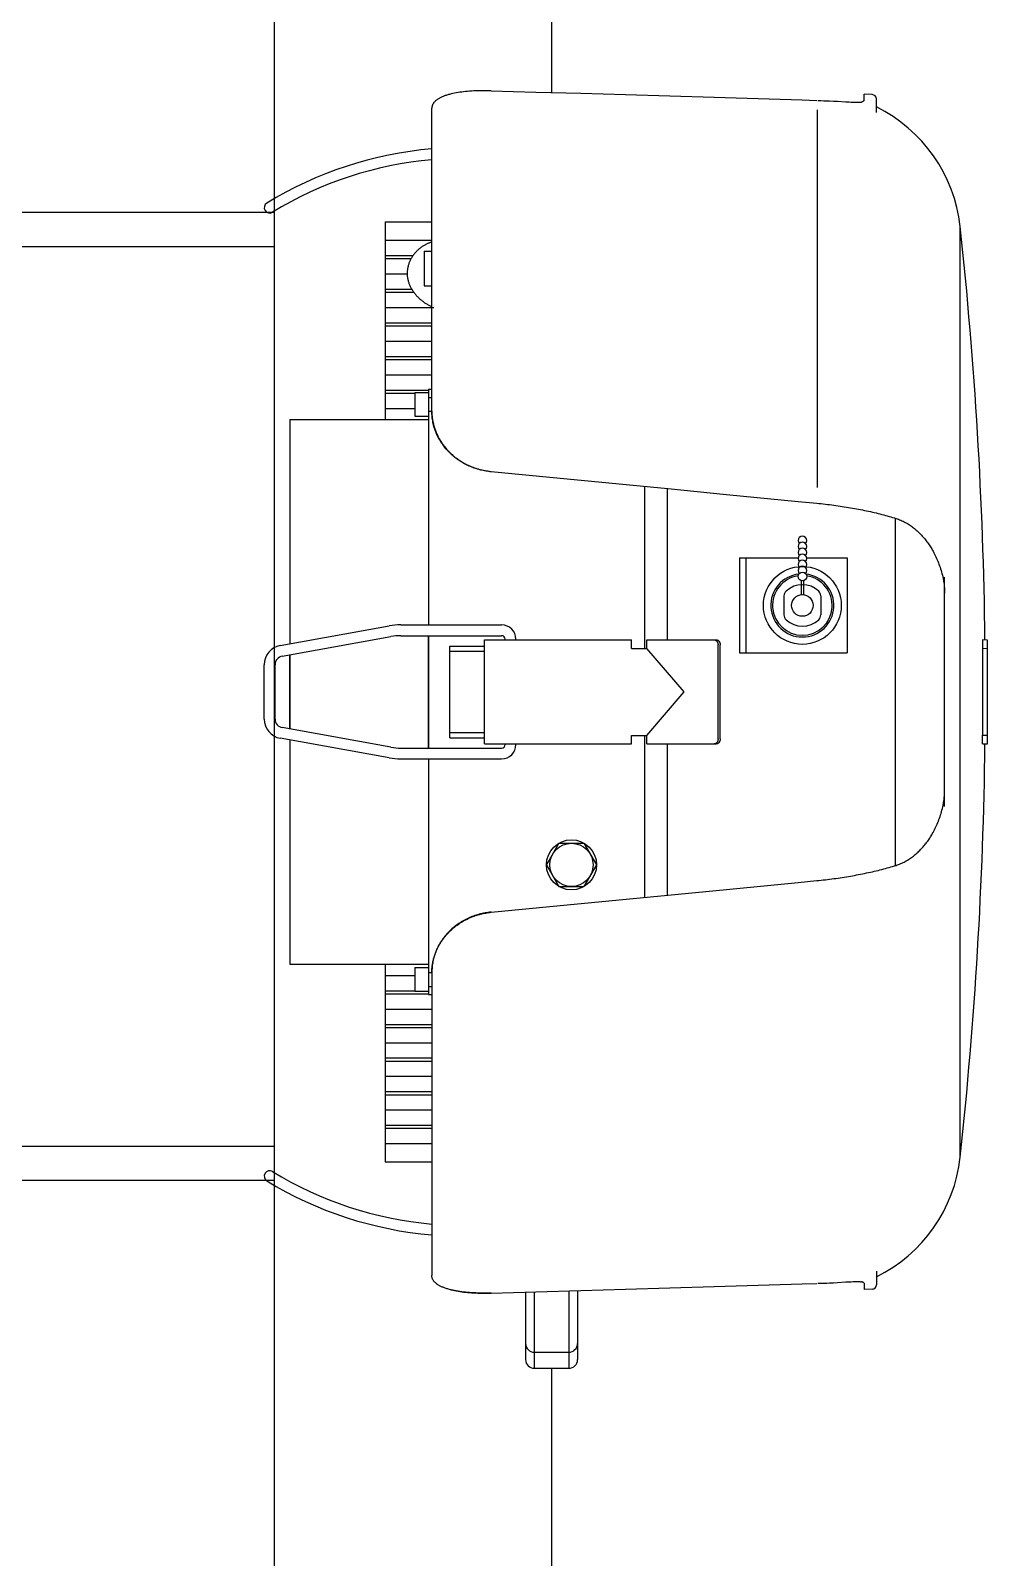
# Model space of a CAD drawing. Header units: millimetres. Extents: x -139278 to 641613, y -260926 to 217780.
# Drawn here: x 234525.5 to 234749.8, y 29911 to 30269 of the extents above; entities that cross this region are included whole.
import ezdxf

# ---------------------------------------------------------------- set-up
doc = ezdxf.new("R2010")
doc.units = ezdxf.units.MM

msp = doc.modelspace()

# ---------------------------------------------------------------- linework, layer by layer
msp.add_line((234582.685, 28990.722), (234582.685, 30721.392))
at = {"ltscale": 4}
for p, q in [((234647.671, 30365.354), (234647.671, 30254.431)), ((234722.836, 30253.933), (234720.959, 30254.032)), ((234720.959, 30252.689), (234720.959, 30254.032)), ((234619.605, 30179.707), (234619.605, 30250.722)), ((234710.04, 30161.857), (234710.04, 30250.336)), ((234723.797, 30249.742), (234723.797, 30252.921)), ((234468.385, 30226.343), (234582.685, 30226.343)), ((234608.65, 30224.097), (234619.605, 30224.097)), ((234608.65, 30224.097), (234608.65, 30177.767)), ((234743.451, 30113.913), (234743.451, 30222.996)), ((234468.385, 30218.343), (234582.685, 30218.343)), ((234608.65, 30219.796), (234619.605, 30219.796)), ((234608.65, 30216.213), (234615.217, 30216.213)), ((234608.65, 30215.496), (234614.76, 30215.496)), ((234617.772, 30217.237), (234619.605, 30217.237)), ((234617.772, 30217.237), (234617.772, 30209.129)), ((234608.65, 30211.913), (234613.818, 30211.913)), ((234608.65, 30208.33), (234614.885, 30208.33)), ((234608.65, 30207.613), (234615.358, 30207.613)), ((234617.772, 30209.129), (234619.605, 30209.129)), ((234608.65, 30204.029), (234620.097, 30204.029)), ((234608.65, 30200.446), (234619.605, 30200.446)), ((234608.65, 30199.729), (234619.605, 30199.729)), ((234608.65, 30196.146), (234619.605, 30196.146)), ((234608.65, 30192.562), (234619.605, 30192.562)), ((234608.65, 30191.846), (234619.605, 30191.846)), ((234608.65, 30188.262), (234619.605, 30188.262)), ((234608.65, 30184.679), (234618.785, 30184.679)), ((234608.65, 30183.962), (234615.6, 30183.962)), ((234615.6, 30184.101), (234615.6, 30178.527)), ((234615.6, 30184.101), (234618.785, 30184.101)), ((234618.785, 30184.862), (234619.605, 30184.862)), ((234618.785, 30184.862), (234618.785, 30177.767)), ((234618.785, 30184.101), (234618.785, 30178.527)), ((234618.785, 30182.936), (234619.605, 30182.936)), ((234608.65, 30180.379), (234615.6, 30180.379)), ((234615.6, 30178.527), (234618.785, 30178.527)), ((234618.785, 30179.693), (234619.605, 30179.693)), ((234586.352, 30177.767), (234618.785, 30177.767)), ((234586.352, 30177.767), (234586.352, 30125.195)), ((234618.785, 30177.767), (234618.785, 30129.622)), ((234669.462, 30162.091), (234669.462, 30124.099)), ((234674.745, 30161.577), (234674.745, 30126.125)), ((234728.248, 30154.638), (234728.248, 30073.252)), ((234691.744, 30145.333), (234705.455, 30145.333)), ((234691.744, 30145.333), (234691.744, 30123.035)), ((234693.179, 30145.333), (234693.179, 30123.035)), ((234707.458, 30145.333), (234716.996, 30145.333)), ((234716.996, 30145.333), (234716.996, 30123.035)), ((234706.203, 30139.967), (234706.203, 30136.706)), ((234706.71, 30139.967), (234706.71, 30136.706)), ((234739.811, 30113.913), (234739.811, 30140.785)), ((234702.149, 30136.419), (234702.149, 30131.95)), ((234710.764, 30136.419), (234710.764, 30131.95)), ((234584.079, 30124.787), (234609.58, 30129.374)), ((234612.361, 30129.622), (234635.968, 30129.622)), ((234584.528, 30122.293), (234610.028, 30126.88)), ((234612.361, 30127.088), (234635.968, 30127.088)), ((234618.785, 30100.739), (234618.785, 30127.088)), ((234618.785, 30127.088), (234618.785, 30100.739)), ((234623.858, 30124.656), (234631.965, 30124.656)), ((234623.858, 30103.171), (234623.858, 30124.656)), ((234631.965, 30101.702), (234631.965, 30126.125)), ((234631.965, 30126.125), (234666.422, 30126.125)), ((234636.779, 30126.125), (234636.779, 30126.278)), ((234639.313, 30126.125), (234639.313, 30126.278)), ((234666.422, 30124.099), (234666.422, 30126.125)), ((234669.969, 30124.099), (234669.969, 30126.125)), ((234669.969, 30126.125), (234686.27, 30126.125)), ((234686.698, 30102.918), (234686.698, 30124.909)), ((234687.198, 30102.918), (234687.198, 30124.909)), ((234749.845, 30126.076), (234748.712, 30126.096)), ((234749.845, 30101.751), (234749.845, 30126.076)), ((234586.352, 30105.206), (234586.352, 30122.621)), ((234586.352, 30122.621), (234586.352, 30105.206)), ((234623.858, 30123.44), (234631.965, 30123.44)), ((234666.422, 30124.099), (234669.969, 30124.099)), ((234678.748, 30113.914), (234669.969, 30124.099)), ((234691.744, 30123.035), (234716.996, 30123.035)), ((234749.845, 30124.049), (234748.666, 30124.07)), ((234580.326, 30107.529), (234580.326, 30120.298)), ((234582.86, 30107.529), (234582.86, 30120.298)), ((234669.969, 30103.728), (234678.748, 30113.914)), ((234739.811, 30087.042), (234739.811, 30113.913)), ((234743.451, 30004.831), (234743.451, 30113.913)), ((234609.58, 30098.453), (234584.079, 30103.04)), ((234610.028, 30100.947), (234584.528, 30105.534)), ((234623.858, 30104.387), (234631.965, 30104.387)), ((234623.858, 30103.171), (234631.965, 30103.171)), ((234666.422, 30103.728), (234669.969, 30103.728)), ((234666.422, 30101.702), (234666.422, 30103.728)), ((234669.462, 30103.728), (234669.462, 30065.793)), ((234669.969, 30101.702), (234669.969, 30103.728)), ((234748.666, 30103.757), (234749.845, 30103.778)), ((234586.352, 30102.632), (234586.352, 30050.06)), ((234612.361, 30100.739), (234635.968, 30100.739)), ((234631.965, 30101.702), (234666.422, 30101.702)), ((234636.779, 30101.549), (234636.779, 30101.702)), ((234639.313, 30101.549), (234639.313, 30101.702)), ((234669.969, 30101.702), (234686.27, 30101.702)), ((234674.745, 30101.702), (234674.745, 30066.308)), ((234748.712, 30101.731), (234749.845, 30101.751)), ((234612.361, 30098.205), (234635.968, 30098.205)), ((234618.785, 30098.205), (234618.785, 30050.06)), ((234649.408, 30078.439), (234646.482, 30073.372)), ((234649.408, 30078.439), (234655.259, 30078.439)), ((234655.259, 30078.439), (234658.185, 30073.372)), ((234646.482, 30073.372), (234649.408, 30068.304)), ((234658.185, 30073.372), (234655.259, 30068.304)), ((234649.408, 30068.304), (234655.259, 30068.304)), ((234586.352, 30050.06), (234618.785, 30050.06)), ((234608.65, 30050.06), (234608.65, 30003.73)), ((234615.6, 30049.3), (234615.6, 30043.726)), ((234615.6, 30049.3), (234618.785, 30049.3)), ((234618.785, 30050.06), (234618.785, 30042.965)), ((234618.785, 30049.3), (234618.785, 30043.726)), ((234608.65, 30047.448), (234615.6, 30047.448)), ((234618.785, 30048.134), (234619.605, 30048.134)), ((234619.605, 30048.12), (234619.605, 29977.105)), ((234608.65, 30043.865), (234615.6, 30043.865)), ((234608.65, 30043.148), (234618.785, 30043.148)), ((234615.6, 30043.726), (234618.785, 30043.726)), ((234618.785, 30044.891), (234619.605, 30044.891)), ((234618.785, 30042.965), (234619.605, 30042.965)), ((234608.65, 30039.565), (234619.605, 30039.565)), ((234608.65, 30035.981), (234619.605, 30035.981)), ((234608.65, 30035.265), (234619.605, 30035.265)), ((234608.65, 30031.681), (234619.605, 30031.681)), ((234608.65, 30028.098), (234619.605, 30028.098)), ((234608.65, 30027.381), (234619.605, 30027.381)), ((234608.65, 30023.798), (234619.605, 30023.798)), ((234608.65, 30020.214), (234619.605, 30020.214)), ((234608.65, 30019.497), (234619.605, 30019.497)), ((234608.65, 30015.914), (234619.605, 30015.914)), ((234608.65, 30012.331), (234619.605, 30012.331)), ((234608.65, 30011.614), (234619.605, 30011.614)), ((234468.385, 30007.453), (234582.685, 30007.453)), ((234608.65, 30008.031), (234619.605, 30008.031)), ((234608.65, 30003.73), (234619.605, 30003.73)), ((234468.385, 29999.453), (234582.685, 29999.453)), ((234723.797, 29978.085), (234723.797, 29974.906)), ((234720.959, 29975.138), (234720.959, 29973.795)), ((234641.59, 29973.223), (234641.59, 29957.381)), ((234643.617, 29973.28), (234643.617, 29955.354)), ((234651.725, 29973.512), (234651.725, 29955.354)), ((234653.752, 29973.569), (234653.752, 29957.381)), ((234722.836, 29973.894), (234720.959, 29973.795)), ((234643.617, 29959.127), (234651.725, 29959.127)), ((234643.617, 29955.354), (234651.725, 29955.354)), ((234647.671, 29955.354), (234647.671, 29860.963))]:
    msp.add_line(p, q, dxfattribs=at)
for points in [[(234633.483, 30254.832), (234632.963, 30254.844), (234632.445, 30254.851), (234631.93, 30254.853), (234631.418, 30254.85), (234630.911, 30254.842), (234630.408, 30254.829), (234629.91, 30254.811), (234629.418, 30254.788), (234628.932, 30254.76), (234628.453, 30254.726), (234627.981, 30254.688), (234627.518, 30254.644), (234627.063, 30254.595), (234626.618, 30254.54), (234626.182, 30254.48), (234625.756, 30254.415), (234625.341, 30254.344), (234624.937, 30254.268), (234624.545, 30254.187), (234624.165, 30254.101), (234623.951, 30254.048), (234623.74, 30253.993), (234623.534, 30253.937), (234623.333, 30253.879), (234623.136, 30253.819), (234622.944, 30253.758), (234622.757, 30253.694), (234622.574, 30253.629), (234622.396, 30253.562), (234622.224, 30253.493), (234622.056, 30253.423), (234621.894, 30253.351), (234621.736, 30253.277), (234621.584, 30253.202), (234621.437, 30253.124), (234621.296, 30253.046), (234621.159, 30252.965), (234621.029, 30252.883), (234620.904, 30252.8), (234620.784, 30252.714), (234620.67, 30252.628), (234620.562, 30252.539), (234620.459, 30252.449), (234620.362, 30252.358), (234620.27, 30252.265), (234620.185, 30252.171), (234620.105, 30252.076), (234620.031, 30251.979), (234619.963, 30251.881), (234619.901, 30251.781), (234619.845, 30251.68), (234619.794, 30251.578), (234619.75, 30251.475), (234619.711, 30251.371), (234619.679, 30251.265), (234619.652, 30251.159), (234619.631, 30251.051), (234619.616, 30250.942), (234619.607, 30250.833), (234619.605, 30250.722)], [(234633.483, 30254.832), (234644.015, 30254.536), (234654.511, 30254.236), (234664.97, 30253.931), (234675.391, 30253.623), (234685.775, 30253.31), (234696.121, 30252.992), (234706.429, 30252.671), (234709.856, 30252.562)], [(234710.12, 30252.555), (234710.808, 30252.535), (234711.488, 30252.511), (234712.159, 30252.484), (234712.818, 30252.455), (234713.78, 30252.407), (234714.703, 30252.357), (234716.673, 30252.242), (234717.426, 30252.201), (234717.893, 30252.178), (234718.332, 30252.16), (234718.741, 30252.148), (234719.027, 30252.142), (234719.295, 30252.141), (234719.545, 30252.144), (234719.776, 30252.152), (234719.919, 30252.16), (234720.053, 30252.17), (234720.179, 30252.182), (234720.295, 30252.197)], [(234720.853, 30252.463), (234720.818, 30252.429), (234720.779, 30252.396), (234720.735, 30252.363), (234720.686, 30252.332), (234720.632, 30252.302), (234720.574, 30252.275), (234720.511, 30252.25), (234720.444, 30252.229), (234720.372, 30252.211), (234720.295, 30252.197)], [(234720.853, 30252.463), (234720.891, 30252.509), (234720.921, 30252.554), (234720.942, 30252.599), (234720.949, 30252.622), (234720.955, 30252.644), (234720.958, 30252.667), (234720.959, 30252.689)], [(234619.605, 30219.349), (234619.534, 30219.329), (234619.385, 30219.284), (234619.236, 30219.237), (234619.089, 30219.186), (234618.943, 30219.132), (234618.797, 30219.074), (234618.653, 30219.014), (234618.51, 30218.951), (234618.368, 30218.884), (234618.226, 30218.815), (234618.087, 30218.742), (234617.948, 30218.667), (234617.81, 30218.588), (234617.674, 30218.507), (234617.517, 30218.409), (234617.362, 30218.307), (234617.209, 30218.201), (234617.058, 30218.091), (234616.909, 30217.978), (234616.763, 30217.861), (234616.618, 30217.741), (234616.476, 30217.617), (234616.337, 30217.49), (234616.2, 30217.359), (234616.066, 30217.226), (234615.935, 30217.089), (234615.807, 30216.95), (234615.682, 30216.807), (234615.56, 30216.662), (234615.442, 30216.514), (234615.326, 30216.363), (234615.215, 30216.21), (234615.106, 30216.055), (234615.002, 30215.897), (234614.901, 30215.737), (234614.804, 30215.574), (234614.712, 30215.41), (234614.623, 30215.244), (234614.539, 30215.076), (234614.458, 30214.906), (234614.383, 30214.735), (234614.311, 30214.562), (234614.245, 30214.388), (234614.182, 30214.212), (234614.125, 30214.035), (234614.072, 30213.858), (234614.024, 30213.679), (234613.981, 30213.499), (234613.943, 30213.319), (234613.91, 30213.138), (234613.882, 30212.956), (234613.859, 30212.774), (234613.841, 30212.592), (234613.828, 30212.409), (234613.82, 30212.224), (234613.817, 30212.039), (234613.82, 30211.854), (234613.827, 30211.67), (234613.84, 30211.485), (234613.858, 30211.301), (234613.881, 30211.118), (234613.909, 30210.935), (234613.943, 30210.752), (234613.981, 30210.57), (234614.024, 30210.389), (234614.072, 30210.209), (234614.124, 30210.03), (234614.182, 30209.852), (234614.244, 30209.675), (234614.31, 30209.5), (234614.381, 30209.325), (234614.457, 30209.152), (234614.536, 30208.981), (234614.62, 30208.811), (234614.708, 30208.643), (234614.8, 30208.476), (234614.896, 30208.311), (234614.996, 30208.148), (234615.099, 30207.987), (234615.206, 30207.828), (234615.316, 30207.671), (234615.43, 30207.516), (234615.547, 30207.363), (234615.667, 30207.213), (234615.79, 30207.064), (234615.916, 30206.918), (234616.045, 30206.775), (234616.176, 30206.634), (234616.311, 30206.495), (234616.447, 30206.359), (234616.586, 30206.226), (234616.728, 30206.095), (234616.872, 30205.967), (234617.017, 30205.842), (234617.163, 30205.721), (234617.311, 30205.603), (234617.461, 30205.487), (234617.612, 30205.375), (234617.765, 30205.265), (234617.92, 30205.158), (234618.076, 30205.055), (234618.234, 30204.954), (234618.393, 30204.856), (234618.554, 30204.761), (234618.716, 30204.669), (234618.88, 30204.58), (234619.044, 30204.494), (234619.21, 30204.411), (234619.377, 30204.332), (234619.545, 30204.255), (234619.605, 30204.23)], [(234633.473, 30165.538), (234633.119, 30165.577), (234632.766, 30165.622), (234632.415, 30165.675), (234632.065, 30165.735), (234631.716, 30165.803), (234631.37, 30165.878), (234631.025, 30165.96), (234630.683, 30166.049), (234630.343, 30166.145), (234630.006, 30166.249), (234629.672, 30166.359), (234629.34, 30166.476), (234629.012, 30166.601), (234628.686, 30166.732), (234628.365, 30166.87), (234628.046, 30167.014), (234627.732, 30167.165), (234627.421, 30167.323), (234627.115, 30167.488), (234626.813, 30167.658), (234626.515, 30167.835), (234626.222, 30168.018), (234625.933, 30168.207), (234625.649, 30168.403), (234625.371, 30168.604), (234625.097, 30168.811), (234624.829, 30169.024), (234624.566, 30169.242), (234624.309, 30169.466), (234624.057, 30169.695), (234623.811, 30169.929), (234623.571, 30170.169), (234623.337, 30170.413), (234623.109, 30170.663), (234622.888, 30170.917), (234622.673, 30171.176), (234622.464, 30171.439), (234622.263, 30171.707), (234622.067, 30171.978), (234621.879, 30172.254), (234621.698, 30172.534), (234621.523, 30172.818), (234621.356, 30173.105), (234621.196, 30173.396), (234621.043, 30173.69), (234620.898, 30173.988), (234620.76, 30174.288), (234620.629, 30174.591), (234620.507, 30174.897), (234620.391, 30175.206), (234620.284, 30175.517), (234620.184, 30175.83), (234620.092, 30176.146), (234620.008, 30176.463), (234619.931, 30176.782), (234619.863, 30177.103), (234619.802, 30177.425), (234619.75, 30177.749), (234619.706, 30178.073), (234619.669, 30178.399), (234619.641, 30178.725), (234619.621, 30179.052), (234619.609, 30179.379), (234619.605, 30179.707)], [(234619.605, 30179.707), (234619.607, 30179.478), (234619.613, 30179.25), (234619.623, 30179.021), (234619.638, 30178.792), (234619.657, 30178.563), (234619.68, 30178.334), (234619.707, 30178.105), (234619.739, 30177.876), (234619.774, 30177.648), (234619.814, 30177.42), (234619.858, 30177.192), (234619.906, 30176.965), (234619.959, 30176.738), (234620.015, 30176.512), (234620.076, 30176.286), (234620.141, 30176.062), (234620.209, 30175.838), (234620.282, 30175.614), (234620.359, 30175.392), (234620.441, 30175.171), (234620.526, 30174.951), (234620.615, 30174.732), (234620.708, 30174.514), (234620.805, 30174.297), (234620.906, 30174.081), (234621.011, 30173.867), (234621.12, 30173.655), (234621.232, 30173.444), (234621.349, 30173.234), (234621.469, 30173.026), (234621.593, 30172.82), (234621.721, 30172.616), (234621.853, 30172.413), (234621.988, 30172.212), (234622.127, 30172.013), (234622.269, 30171.817), (234622.415, 30171.622), (234622.565, 30171.429), (234622.718, 30171.239), (234622.874, 30171.05), (234623.068, 30170.825), (234623.267, 30170.603), (234623.471, 30170.385), (234623.68, 30170.17), (234623.894, 30169.96), (234624.112, 30169.753), (234624.334, 30169.55), (234624.561, 30169.351), (234624.792, 30169.157), (234625.027, 30168.966), (234625.266, 30168.78), (234625.51, 30168.599), (234625.757, 30168.421), (234626.008, 30168.249), (234626.262, 30168.081), (234626.52, 30167.918), (234626.782, 30167.76), (234627.047, 30167.606), (234627.315, 30167.458), (234627.586, 30167.315), (234627.861, 30167.176), (234628.138, 30167.043), (234628.418, 30166.915), (234628.7, 30166.793), (234628.985, 30166.675), (234629.273, 30166.563), (234629.563, 30166.457), (234629.855, 30166.356), (234630.149, 30166.26), (234630.445, 30166.17), (234630.742, 30166.086), (234631.042, 30166.007), (234631.343, 30165.934), (234631.645, 30165.867), (234631.949, 30165.805), (234632.254, 30165.749), (234632.56, 30165.699), (234632.867, 30165.655), (234633.174, 30165.617), (234633.483, 30165.584)], [(234633.483, 30165.584), (234647.29, 30164.246), (234661.097, 30162.905), (234674.903, 30161.562), (234688.709, 30160.215), (234705.451, 30158.578), (234709.854, 30158.147)], [(234709.854, 30158.147), (234710.354, 30158.096), (234710.854, 30158.044), (234711.353, 30157.99), (234711.851, 30157.933), (234712.348, 30157.874), (234712.845, 30157.813), (234713.341, 30157.75), (234713.835, 30157.685), (234714.328, 30157.617), (234714.82, 30157.548), (234715.311, 30157.476), (234715.8, 30157.403), (234716.287, 30157.327), (234716.772, 30157.249), (234717.256, 30157.17), (234717.738, 30157.088), (234718.217, 30157.005), (234718.694, 30156.919), (234719.169, 30156.831), (234719.642, 30156.742), (234720.112, 30156.651), (234720.579, 30156.557), (234721.044, 30156.462), (234721.506, 30156.365), (234721.965, 30156.266), (234722.421, 30156.166), (234722.874, 30156.063), (234723.323, 30155.959), (234723.77, 30155.853), (234724.212, 30155.746), (234724.652, 30155.637), (234725.087, 30155.526), (234725.519, 30155.413), (234725.947, 30155.299), (234726.372, 30155.183), (234726.792, 30155.066), (234727.208, 30154.947), (234727.62, 30154.827), (234728.028, 30154.705), (234728.431, 30154.582)], [(234728.431, 30154.582), (234728.709, 30154.487), (234728.984, 30154.386), (234729.255, 30154.278), (234729.524, 30154.165), (234729.79, 30154.045), (234730.052, 30153.92), (234730.311, 30153.789), (234730.566, 30153.653), (234730.819, 30153.511), (234731.067, 30153.364), (234731.313, 30153.213), (234731.555, 30153.056), (234731.793, 30152.895), (234732.028, 30152.73), (234732.26, 30152.56), (234732.488, 30152.385), (234732.713, 30152.207), (234732.934, 30152.025), (234733.151, 30151.838), (234733.365, 30151.648), (234733.576, 30151.454), (234733.783, 30151.257), (234733.986, 30151.056), (234734.186, 30150.852), (234734.383, 30150.644), (234734.576, 30150.433), (234734.765, 30150.219), (234734.951, 30150.003), (234735.134, 30149.783), (234735.313, 30149.56), (234735.489, 30149.334), (234735.661, 30149.106), (234735.83, 30148.875), (234735.995, 30148.642), (234736.157, 30148.406), (234736.316, 30148.167), (234736.471, 30147.926), (234736.623, 30147.682), (234736.772, 30147.437), (234736.918, 30147.189), (234737.097, 30146.871), (234737.271, 30146.549), (234737.441, 30146.224), (234737.605, 30145.895), (234737.764, 30145.562), (234737.918, 30145.225), (234738.066, 30144.885), (234738.21, 30144.54), (234738.349, 30144.192), (234738.482, 30143.84), (234738.61, 30143.483), (234738.734, 30143.123), (234738.852, 30142.757), (234738.964, 30142.387), (234739.072, 30142.012), (234739.174, 30141.631), (234739.27, 30141.244), (234739.36, 30140.85), (234739.445, 30140.449), (234739.523, 30140.038), (234739.572, 30139.76), (234739.617, 30139.477), (234739.658, 30139.189), (234739.696, 30138.896), (234739.729, 30138.6), (234739.757, 30138.302), (234739.78, 30138.001), (234739.797, 30137.7), (234739.807, 30137.398), (234739.811, 30137.097)], [(234685.77, 30126.125), (234685.815, 30126.124), (234685.861, 30126.12), (234685.906, 30126.112), (234685.951, 30126.102), (234685.995, 30126.089), (234686.039, 30126.073), (234686.082, 30126.054), (234686.125, 30126.033), (234686.167, 30126.009), (234686.207, 30125.982), (234686.247, 30125.952), (234686.285, 30125.921), (234686.323, 30125.886), (234686.359, 30125.849), (234686.393, 30125.81), (234686.426, 30125.769), (234686.457, 30125.726), (234686.487, 30125.681), (234686.515, 30125.634), (234686.542, 30125.585), (234686.566, 30125.535), (234686.588, 30125.483), (234686.609, 30125.429), (234686.627, 30125.375), (234686.644, 30125.319), (234686.658, 30125.262), (234686.67, 30125.205), (234686.68, 30125.147), (234686.688, 30125.088), (234686.694, 30125.029), (234686.697, 30124.969), (234686.698, 30124.909)], [(234686.27, 30126.125), (234686.315, 30126.124), (234686.361, 30126.12), (234686.406, 30126.112), (234686.451, 30126.102), (234686.495, 30126.089), (234686.539, 30126.073), (234686.582, 30126.054), (234686.625, 30126.033), (234686.667, 30126.009), (234686.707, 30125.982), (234686.747, 30125.952), (234686.785, 30125.921), (234686.823, 30125.886), (234686.859, 30125.849), (234686.893, 30125.81), (234686.926, 30125.769), (234686.957, 30125.726), (234686.987, 30125.681), (234687.015, 30125.634), (234687.041, 30125.585), (234687.066, 30125.535), (234687.088, 30125.483), (234687.109, 30125.429), (234687.127, 30125.375), (234687.144, 30125.319), (234687.158, 30125.262), (234687.17, 30125.205), (234687.18, 30125.147), (234687.188, 30125.088), (234687.193, 30125.029), (234687.197, 30124.969), (234687.198, 30124.909)], [(234748.712, 30126.096), (234748.71, 30126.094), (234748.705, 30126.082), (234748.697, 30126.04), (234748.688, 30125.942), (234748.678, 30125.755), (234748.671, 30125.503), (234748.665, 30125.129), (234748.663, 30124.696), (234748.666, 30124.07)], [(234748.666, 30124.07), (234748.684, 30122.039), (234748.698, 30120.007), (234748.708, 30117.976), (234748.714, 30115.945), (234748.717, 30113.913), (234748.714, 30111.882), (234748.708, 30109.851), (234748.698, 30107.82), (234748.684, 30105.788), (234748.666, 30103.757)], [(234748.712, 30101.731), (234748.71, 30101.733), (234748.705, 30101.745), (234748.697, 30101.787), (234748.688, 30101.885), (234748.678, 30102.072), (234748.671, 30102.324), (234748.665, 30102.698), (234748.663, 30103.131), (234748.666, 30103.757)], [(234686.698, 30102.918), (234686.697, 30102.858), (234686.694, 30102.798), (234686.688, 30102.739), (234686.68, 30102.68), (234686.67, 30102.622), (234686.658, 30102.565), (234686.644, 30102.508), (234686.627, 30102.452), (234686.609, 30102.398), (234686.588, 30102.344), (234686.566, 30102.292), (234686.542, 30102.242), (234686.515, 30102.193), (234686.487, 30102.146), (234686.457, 30102.101), (234686.426, 30102.058), (234686.393, 30102.017), (234686.359, 30101.978), (234686.323, 30101.941), (234686.285, 30101.906), (234686.247, 30101.875), (234686.207, 30101.845), (234686.167, 30101.818), (234686.125, 30101.794), (234686.082, 30101.773), (234686.039, 30101.754), (234685.995, 30101.738), (234685.951, 30101.725), (234685.906, 30101.715), (234685.861, 30101.707), (234685.815, 30101.703), (234685.77, 30101.702)], [(234687.198, 30102.918), (234687.197, 30102.858), (234687.193, 30102.798), (234687.188, 30102.739), (234687.18, 30102.68), (234687.17, 30102.622), (234687.158, 30102.565), (234687.144, 30102.508), (234687.127, 30102.452), (234687.109, 30102.398), (234687.088, 30102.344), (234687.066, 30102.292), (234687.041, 30102.242), (234687.015, 30102.193), (234686.987, 30102.146), (234686.957, 30102.101), (234686.926, 30102.058), (234686.893, 30102.017), (234686.859, 30101.978), (234686.823, 30101.941), (234686.785, 30101.906), (234686.747, 30101.875), (234686.707, 30101.845), (234686.667, 30101.818), (234686.625, 30101.794), (234686.582, 30101.773), (234686.539, 30101.754), (234686.495, 30101.738), (234686.451, 30101.725), (234686.406, 30101.715), (234686.361, 30101.707), (234686.315, 30101.703), (234686.27, 30101.702)], [(234728.431, 30073.245), (234728.709, 30073.34), (234728.984, 30073.441), (234729.255, 30073.549), (234729.524, 30073.662), (234729.79, 30073.782), (234730.052, 30073.907), (234730.311, 30074.038), (234730.566, 30074.174), (234730.819, 30074.316), (234731.067, 30074.462), (234731.313, 30074.614), (234731.555, 30074.77), (234731.793, 30074.932), (234732.028, 30075.097), (234732.26, 30075.267), (234732.488, 30075.441), (234732.713, 30075.62), (234732.934, 30075.802), (234733.151, 30075.989), (234733.365, 30076.179), (234733.576, 30076.373), (234733.783, 30076.57), (234733.986, 30076.771), (234734.186, 30076.975), (234734.383, 30077.183), (234734.576, 30077.394), (234734.765, 30077.607), (234734.951, 30077.824), (234735.134, 30078.044), (234735.313, 30078.267), (234735.489, 30078.492), (234735.661, 30078.721), (234735.83, 30078.952), (234735.995, 30079.185), (234736.157, 30079.421), (234736.316, 30079.66), (234736.471, 30079.901), (234736.623, 30080.144), (234736.772, 30080.39), (234736.918, 30080.638), (234737.097, 30080.956), (234737.271, 30081.278), (234737.441, 30081.603), (234737.605, 30081.932), (234737.764, 30082.265), (234737.918, 30082.602), (234738.066, 30082.942), (234738.21, 30083.286), (234738.349, 30083.635), (234738.482, 30083.987), (234738.61, 30084.344), (234738.734, 30084.704), (234738.852, 30085.069), (234738.964, 30085.44), (234739.072, 30085.815), (234739.174, 30086.196), (234739.27, 30086.583), (234739.36, 30086.977), (234739.445, 30087.378), (234739.523, 30087.789), (234739.572, 30088.066), (234739.617, 30088.35), (234739.658, 30088.638), (234739.696, 30088.931), (234739.729, 30089.227), (234739.757, 30089.525), (234739.78, 30089.826), (234739.797, 30090.127), (234739.807, 30090.429), (234739.811, 30090.73)], [(234709.854, 30069.68), (234710.354, 30069.731), (234710.854, 30069.783), (234711.353, 30069.837), (234711.851, 30069.894), (234712.348, 30069.953), (234712.845, 30070.014), (234713.341, 30070.077), (234713.835, 30070.142), (234714.328, 30070.21), (234714.82, 30070.279), (234715.311, 30070.351), (234715.8, 30070.424), (234716.287, 30070.5), (234716.772, 30070.577), (234717.256, 30070.657), (234717.738, 30070.739), (234718.217, 30070.822), (234718.694, 30070.908), (234719.169, 30070.996), (234719.642, 30071.085), (234720.112, 30071.176), (234720.579, 30071.27), (234721.044, 30071.365), (234721.506, 30071.462), (234721.965, 30071.561), (234722.421, 30071.661), (234722.874, 30071.763), (234723.323, 30071.868), (234723.77, 30071.973), (234724.212, 30072.081), (234724.652, 30072.19), (234725.087, 30072.301), (234725.519, 30072.414), (234725.947, 30072.528), (234726.372, 30072.644), (234726.792, 30072.761), (234727.208, 30072.88), (234727.62, 30073), (234728.028, 30073.122), (234728.431, 30073.245)], [(234633.483, 30062.243), (234647.29, 30063.581), (234661.097, 30064.922), (234674.903, 30066.265), (234688.709, 30067.612), (234705.451, 30069.249), (234709.854, 30069.68)], [(234709.854, 30069.68), (234709.848, 30069.715), (234709.845, 30069.723), (234709.844, 30069.726)], [(234633.473, 30062.288), (234633.119, 30062.25), (234632.766, 30062.205), (234632.415, 30062.152), (234632.065, 30062.091), (234631.716, 30062.024), (234631.37, 30061.949), (234631.025, 30061.867), (234630.683, 30061.778), (234630.343, 30061.682), (234630.006, 30061.578), (234629.672, 30061.468), (234629.34, 30061.35), (234629.012, 30061.226), (234628.686, 30061.095), (234628.365, 30060.957), (234628.046, 30060.813), (234627.732, 30060.661), (234627.421, 30060.504), (234627.115, 30060.339), (234626.813, 30060.169), (234626.515, 30059.992), (234626.222, 30059.809), (234625.933, 30059.619), (234625.649, 30059.424), (234625.371, 30059.223), (234625.097, 30059.016), (234624.829, 30058.803), (234624.566, 30058.585), (234624.309, 30058.361), (234624.057, 30058.132), (234623.811, 30057.898), (234623.571, 30057.658), (234623.337, 30057.414), (234623.109, 30057.164), (234622.888, 30056.91), (234622.673, 30056.651), (234622.464, 30056.388), (234622.263, 30056.12), (234622.067, 30055.848), (234621.879, 30055.573), (234621.698, 30055.293), (234621.523, 30055.009), (234621.356, 30054.722), (234621.196, 30054.431), (234621.043, 30054.137), (234620.898, 30053.839), (234620.76, 30053.539), (234620.629, 30053.236), (234620.507, 30052.93), (234620.391, 30052.621), (234620.284, 30052.31), (234620.184, 30051.997), (234620.092, 30051.681), (234620.008, 30051.364), (234619.931, 30051.045), (234619.863, 30050.724), (234619.802, 30050.402), (234619.75, 30050.078), (234619.706, 30049.754), (234619.669, 30049.428), (234619.641, 30049.102), (234619.621, 30048.775), (234619.609, 30048.448), (234619.605, 30048.12)], [(234619.605, 30048.12), (234619.607, 30048.349), (234619.613, 30048.577), (234619.623, 30048.806), (234619.638, 30049.035), (234619.657, 30049.264), (234619.68, 30049.493), (234619.707, 30049.722), (234619.739, 30049.951), (234619.774, 30050.179), (234619.814, 30050.407), (234619.858, 30050.635), (234619.906, 30050.862), (234619.959, 30051.089), (234620.015, 30051.315), (234620.076, 30051.54), (234620.141, 30051.765), (234620.209, 30051.989), (234620.282, 30052.212), (234620.359, 30052.435), (234620.441, 30052.656), (234620.526, 30052.876), (234620.615, 30053.095), (234620.708, 30053.313), (234620.805, 30053.53), (234620.906, 30053.745), (234621.011, 30053.959), (234621.12, 30054.172), (234621.232, 30054.383), (234621.349, 30054.593), (234621.469, 30054.801), (234621.593, 30055.007), (234621.721, 30055.211), (234621.853, 30055.414), (234621.988, 30055.615), (234622.127, 30055.814), (234622.269, 30056.01), (234622.415, 30056.205), (234622.565, 30056.398), (234622.718, 30056.588), (234622.874, 30056.777), (234623.068, 30057.002), (234623.267, 30057.224), (234623.471, 30057.442), (234623.68, 30057.656), (234623.894, 30057.867), (234624.112, 30058.074), (234624.334, 30058.277), (234624.561, 30058.476), (234624.792, 30058.67), (234625.027, 30058.861), (234625.266, 30059.047), (234625.51, 30059.228), (234625.757, 30059.405), (234626.008, 30059.578), (234626.262, 30059.746), (234626.52, 30059.909), (234626.782, 30060.067), (234627.047, 30060.221), (234627.315, 30060.369), (234627.586, 30060.512), (234627.861, 30060.651), (234628.138, 30060.784), (234628.418, 30060.912), (234628.7, 30061.034), (234628.985, 30061.152), (234629.273, 30061.264), (234629.563, 30061.37), (234629.855, 30061.471), (234630.149, 30061.567), (234630.445, 30061.657), (234630.742, 30061.741), (234631.042, 30061.82), (234631.343, 30061.893), (234631.645, 30061.96), (234631.949, 30062.022), (234632.254, 30062.077), (234632.56, 30062.127), (234632.867, 30062.172), (234633.174, 30062.21), (234633.483, 30062.243)], [(234633.483, 29972.995), (234632.963, 29972.983), (234632.445, 29972.976), (234631.93, 29972.974), (234631.418, 29972.977), (234630.911, 29972.985), (234630.408, 29972.998), (234629.91, 29973.016), (234629.418, 29973.039), (234628.932, 29973.067), (234628.453, 29973.1), (234627.981, 29973.139), (234627.518, 29973.183), (234627.063, 29973.232), (234626.618, 29973.287), (234626.182, 29973.347), (234625.756, 29973.412), (234625.341, 29973.483), (234624.937, 29973.558), (234624.545, 29973.64), (234624.165, 29973.726), (234623.951, 29973.779), (234623.74, 29973.834), (234623.534, 29973.89), (234623.333, 29973.948), (234623.136, 29974.008), (234622.944, 29974.069), (234622.757, 29974.133), (234622.574, 29974.198), (234622.396, 29974.265), (234622.224, 29974.334), (234622.056, 29974.404), (234621.894, 29974.476), (234621.736, 29974.55), (234621.584, 29974.625), (234621.437, 29974.702), (234621.296, 29974.781), (234621.159, 29974.862), (234621.029, 29974.944), (234620.904, 29975.027), (234620.784, 29975.113), (234620.67, 29975.199), (234620.562, 29975.288), (234620.459, 29975.377), (234620.362, 29975.469), (234620.27, 29975.561), (234620.185, 29975.656), (234620.105, 29975.751), (234620.031, 29975.848), (234619.963, 29975.946), (234619.901, 29976.046), (234619.845, 29976.147), (234619.794, 29976.249), (234619.75, 29976.352), (234619.711, 29976.456), (234619.679, 29976.562), (234619.652, 29976.668), (234619.631, 29976.776), (234619.616, 29976.885), (234619.607, 29976.994), (234619.605, 29977.105)], [(234633.483, 29972.995), (234644.015, 29973.291), (234654.511, 29973.591), (234664.97, 29973.896), (234675.391, 29974.204), (234685.775, 29974.517), (234696.121, 29974.835), (234706.429, 29975.156), (234709.856, 29975.264)], [(234710.12, 29975.272), (234710.808, 29975.292), (234711.488, 29975.316), (234712.159, 29975.343), (234712.818, 29975.372), (234713.78, 29975.42), (234714.703, 29975.47), (234716.673, 29975.584), (234717.426, 29975.626), (234717.893, 29975.649), (234718.332, 29975.667), (234718.741, 29975.679), (234719.027, 29975.685), (234719.295, 29975.686), (234719.545, 29975.683), (234719.776, 29975.675), (234719.919, 29975.667), (234720.053, 29975.657), (234720.179, 29975.645), (234720.295, 29975.63)], [(234720.853, 29975.364), (234720.818, 29975.398), (234720.779, 29975.431), (234720.735, 29975.464), (234720.686, 29975.495), (234720.632, 29975.525), (234720.574, 29975.552), (234720.511, 29975.577), (234720.444, 29975.598), (234720.372, 29975.616), (234720.295, 29975.63)], [(234720.853, 29975.364), (234720.891, 29975.318), (234720.921, 29975.273), (234720.942, 29975.227), (234720.949, 29975.205), (234720.955, 29975.183), (234720.958, 29975.16), (234720.959, 29975.138)], [(234624.165, 29973.726), (234624.545, 29973.64), (234624.937, 29973.558), (234625.341, 29973.483), (234625.756, 29973.412), (234626.182, 29973.347), (234626.618, 29973.287), (234627.063, 29973.232), (234627.518, 29973.183), (234627.981, 29973.139), (234628.453, 29973.1), (234628.932, 29973.067), (234629.418, 29973.039), (234629.91, 29973.016), (234630.408, 29972.998), (234630.911, 29972.985), (234631.418, 29972.977), (234631.93, 29972.974), (234632.445, 29972.976), (234632.963, 29972.983), (234633.483, 29972.995)]]:
    msp.add_lwpolyline(points, dxfattribs=at)
for centre, radius in [((234706.457, 30134.184), 9.122), ((234706.457, 30140.948), 1.014), ((234706.457, 30134.184), 2.534), ((234652.334, 30073.372), 5.879), ((234652.334, 30073.372), 5.068)]:
    msp.add_circle(centre, radius, dxfattribs=at)
for centre, radius, start, end in [((234722.783, 30252.921), 1.014, 0, 87), ((234708.183, 30219.178), 35.474, 6.17838, 63.88684), ((234627.189, 30152.851), 88.685, 94.90619, 121.44598), ((234627.189, 30152.851), 86.151, 95.05086, 121.44598), ((234581.584, 30227.43), 1.267, 121.44598, 301.44598), ((233735.794, 30113.913), 1013.544, 0.688138, 6.178395), ((234706.457, 30149.408), 1.014, 315.93045, 224.06955), ((234706.457, 30147.998), 1.014, 315.93045, 224.06955), ((234706.457, 30146.588), 1.014, 315.93045, 224.06955), ((234706.457, 30145.178), 1.014, 315.93045, 224.06955), ((234706.457, 30143.768), 1.014, 315.93045, 224.06955), ((234706.457, 30142.358), 1.014, 315.93045, 224.06955), ((234706.457, 30134.184), 7.399, 96.40211, 270), ((234706.457, 30134.184), 6.993, 98.23125, 270), ((234706.457, 30133.475), 5.574, 46.56746, 133.43254), ((234706.457, 30134.184), 7.399, 270, 83.59789), ((234706.457, 30134.184), 6.993, 270, 81.76875), ((234703.67, 30136.419), 1.52, 133.43254, 180), ((234709.244, 30136.419), 1.52, 360, 46.56746), ((234703.67, 30131.95), 1.52, 180, 226.56746), ((234709.244, 30131.95), 1.52, 313.43254, 360), ((234612.361, 30113.914), 15.708, 90, 100.19741), ((234635.968, 30126.278), 3.344, 0, 90), ((234706.457, 30134.894), 5.574, 226.56746, 313.43254), ((234584.886, 30120.298), 4.56, 100.19741, 180), ((234612.361, 30113.914), 13.175, 90, 100.19741), ((234635.968, 30126.278), 0.811, 0, 90), ((234584.886, 30120.298), 2.027, 100.19741, 180), ((234584.886, 30107.529), 4.56, 180, 259.80259), ((234584.886, 30107.529), 2.027, 180, 259.80259), ((234612.361, 30113.914), 13.175, 259.80259, 270), ((234635.968, 30101.549), 0.811, 270, 0), ((234635.968, 30101.549), 3.344, 270, 0), ((233735.794, 30113.913), 1013.544, 353.821605, 359.311862), ((234612.361, 30113.914), 15.708, 259.80259, 270), ((234708.183, 30008.649), 35.474, 296.11316, 353.82162), ((234581.584, 30000.397), 1.267, 58.55402, 238.55402), ((234627.189, 30074.976), 88.685, 238.55402, 265.0938), ((234627.189, 30074.976), 86.151, 238.55402, 264.94914), ((234722.783, 29974.906), 1.014, 273, 360), ((234643.617, 29961.154), 2.027, 180, 270), ((234651.725, 29961.154), 2.027, 270, 360), ((234643.617, 29957.381), 2.027, 180, 270), ((234651.725, 29957.381), 2.027, 270, 360)]:
    msp.add_arc(centre, radius, start, end, dxfattribs=at)

doc.saveas('drawing.dxf')
